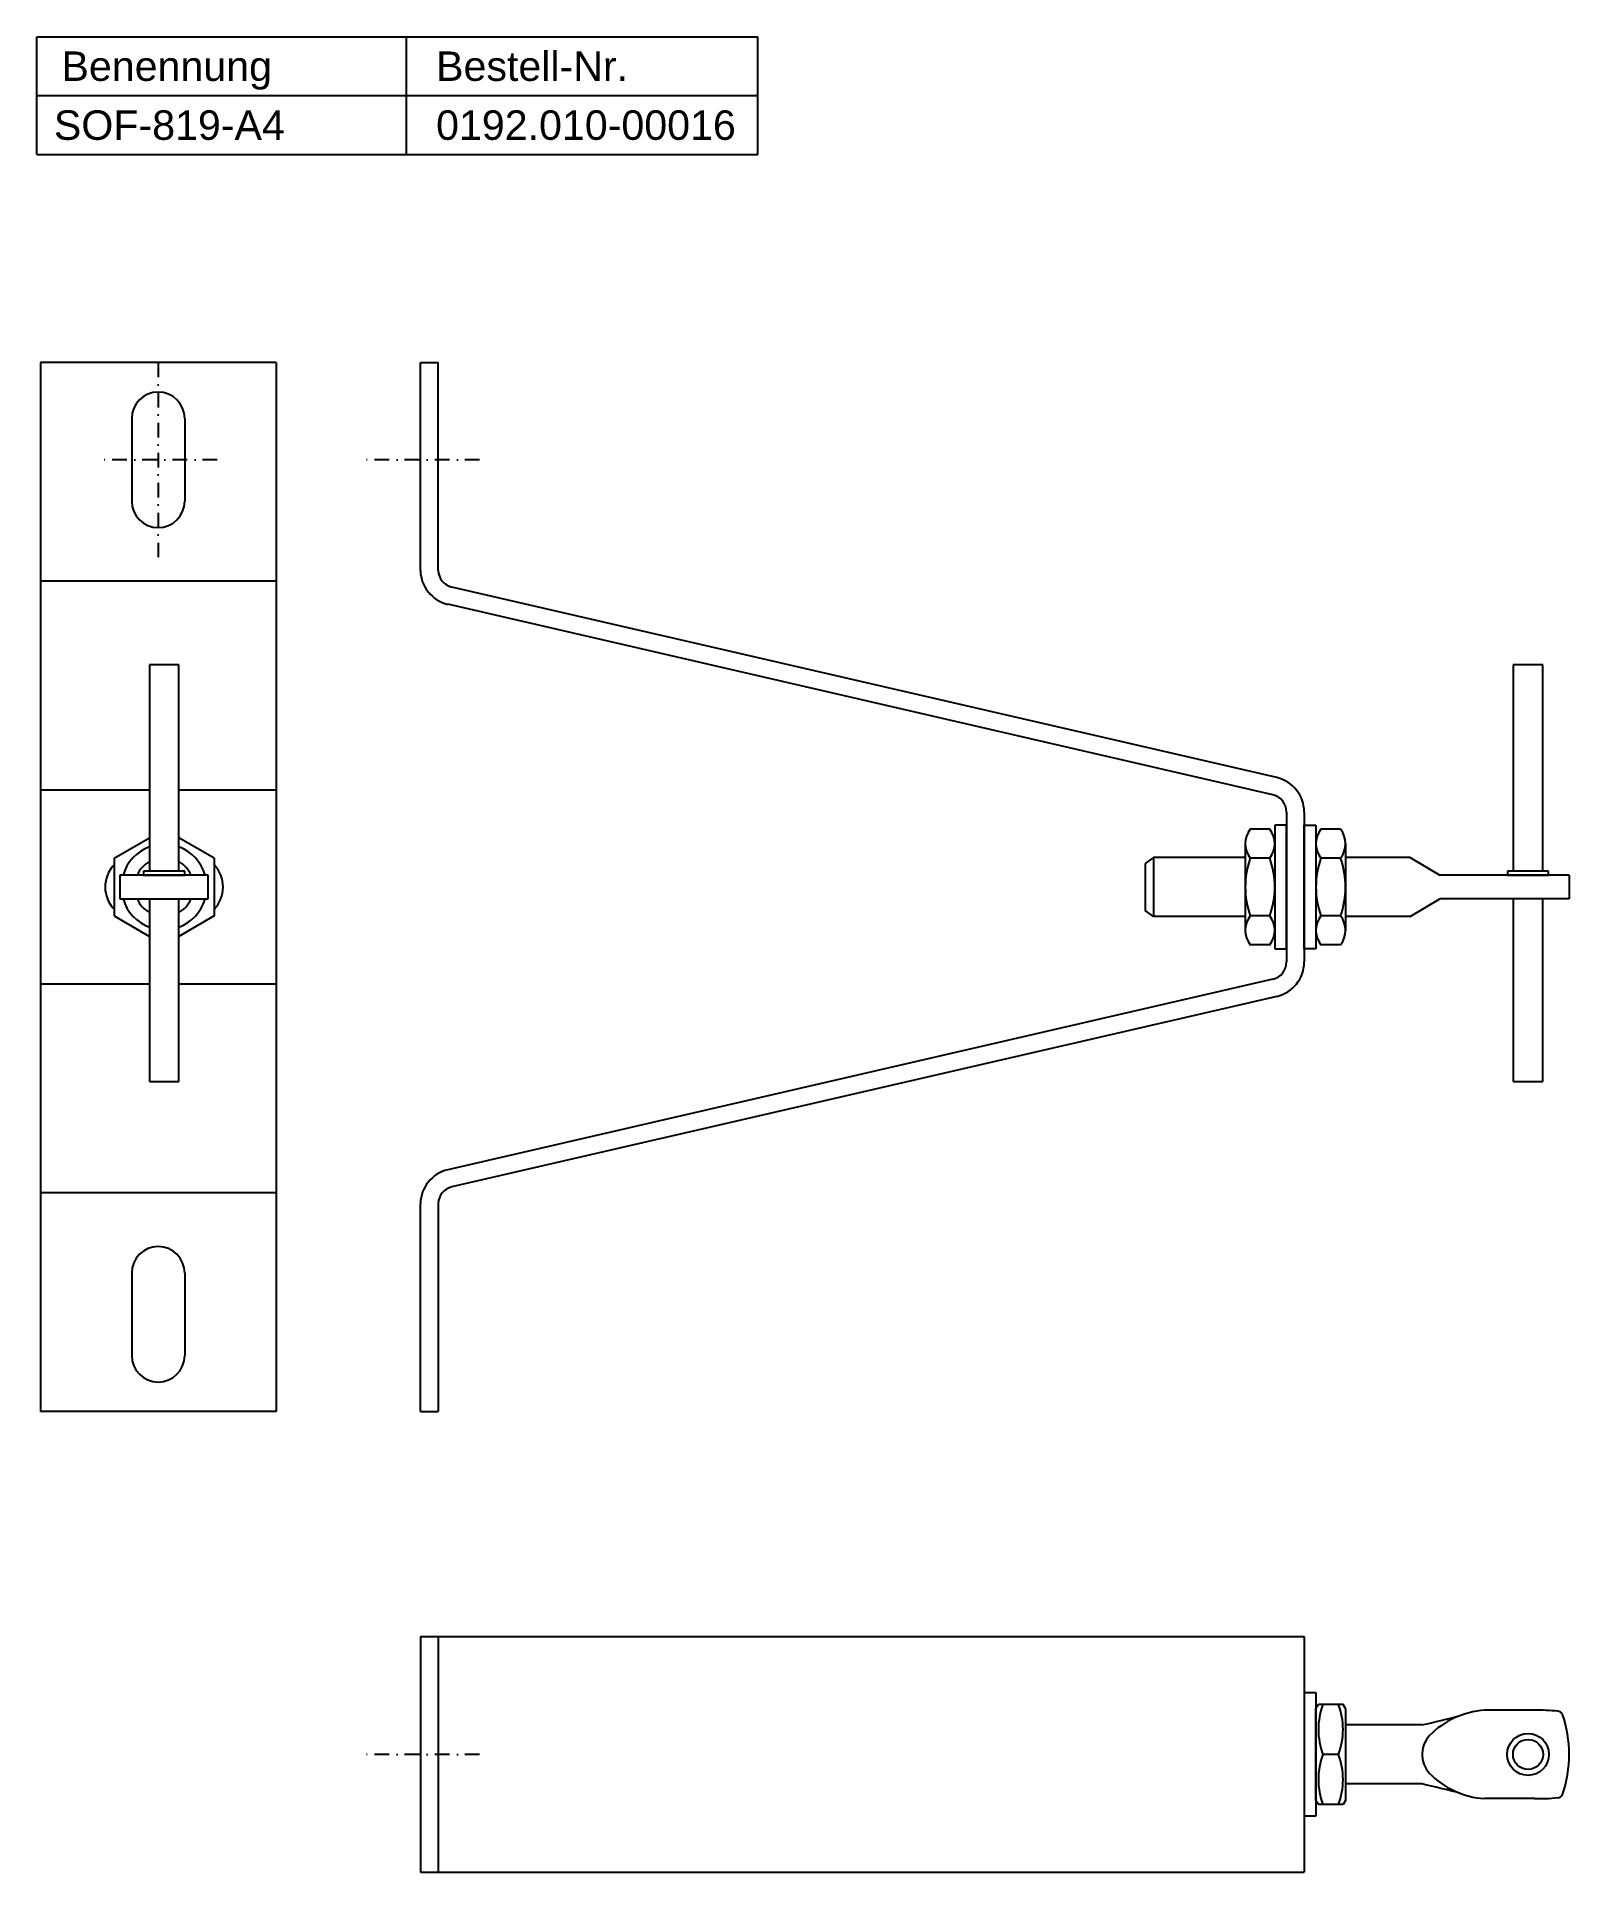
# Model space of a CAD drawing. Header units: millimetres. Extents: x 2079 to 2339, y -52 to 259.
import ezdxf

# ---------------------------------------------------------------- set-up
doc = ezdxf.new("R2010")
doc.units = ezdxf.units.MM
doc.header["$LTSCALE"] = 10
doc.linetypes.add('STRICHPUNKT2', pattern=[0.5, 0.25, -0.125, 0, -0.125])
doc.layers.add('HALFEN', color=2, linetype='Continuous')
doc.styles.add('ARIAL50', font='ARIAL.TTF', dxfattribs={"height": 5})

msp = doc.modelspace()

# ---------------------------------------------------------------- linework, layer by layer
at = {"layer": 'HALFEN'}
for p, q in [((2079.22, 259.37), (2201.61, 259.37)), ((2079.22, 239.37), (2079.22, 259.37)), ((2142.02, 239.37), (2142.02, 259.37)), ((2201.61, 239.37), (2201.61, 259.37)), ((2079.22, 249.37), (2201.61, 249.37)), ((2142.02, 249.37), (2201.61, 249.37)), ((2142.02, 249.37), (2201.61, 249.37)), ((2079.22, 239.37), (2201.61, 239.37)), ((2142.02, 239.37), (2201.61, 239.37)), ((2142.02, 239.37), (2201.61, 239.37)), ((2142.02, 239.37), (2201.61, 239.37)), ((2119.85, 204.07), (2079.85, 204.07)), ((2079.85, 204.07), (2079.85, 26.07)), ((2119.85, 204.07), (2119.85, 26.07)), ((2144.38, 168.79), (2144.38, 204.07)), ((2144.38, 204.07), (2147.38, 204.07)), ((2147.39, 168.77), (2147.38, 204.07)), ((2095.35, 194.57), (2095.35, 180.57)), ((2104.35, 194.57), (2104.35, 180.57)), ((2289.73, 133.64), (2149.7, 165.97)), ((2289.06, 130.72), (2149.02, 163.05)), ((2103.35, 152.77), (2098.35, 152.77)), ((2098.35, 152.77), (2098.35, 117.77)), ((2103.35, 117.77), (2103.35, 152.77)), ((2334.88, 152.77), (2329.88, 152.77)), ((2329.88, 152.77), (2329.88, 117.77)), ((2334.88, 117.77), (2334.88, 152.77)), ((2291.38, 127.8), (2291.38, 102.35)), ((2294.38, 127.8), (2294.38, 102.35)), ((2288.54, 124.89), (2285.23, 124.89)), ((2289.38, 125.57), (2289.38, 104.57)), ((2291.38, 125.57), (2289.38, 125.57)), ((2291.38, 104.57), (2291.38, 125.57)), ((2294.38, 104.57), (2294.38, 125.57)), ((2294.38, 125.57), (2296.38, 125.57)), ((2296.38, 125.57), (2296.38, 104.57)), ((2300.54, 124.89), (2297.23, 124.89)), ((2092.35, 119.98), (2098.35, 123.44)), ((2109.35, 119.98), (2103.35, 123.44)), ((2284.38, 122.43), (2284.38, 107.71)), ((2301.38, 122.43), (2301.38, 107.71)), ((2092.35, 119.98), (2092.35, 110.16)), ((2109.35, 119.98), (2109.35, 110.16)), ((2268.78, 120.07), (2267.38, 119.07)), ((2267.38, 119.07), (2267.38, 111.07)), ((2268.78, 120.07), (2268.78, 110.07)), ((2284.38, 120.07), (2268.78, 120.07)), ((2288.54, 119.98), (2285.23, 119.98)), ((2300.54, 119.98), (2297.23, 119.98)), ((2312.38, 120.07), (2301.38, 120.07)), ((2312.38, 120.07), (2317.38, 117.07)), ((2108.35, 117.07), (2093.35, 117.07)), ((2093.35, 117.07), (2093.35, 113.07)), ((2104.35, 117.77), (2097.35, 117.77)), ((2097.35, 117.77), (2097.35, 117.07)), ((2097.35, 117.07), (2104.35, 117.07)), ((2097.35, 117.07), (2104.35, 117.07)), ((2104.35, 117.07), (2104.35, 117.77)), ((2108.35, 113.07), (2108.35, 117.07)), ((2339.38, 117.07), (2317.38, 117.07)), ((2335.88, 117.77), (2328.88, 117.77)), ((2328.88, 117.77), (2328.88, 117.07)), ((2328.88, 117.07), (2335.88, 117.07)), ((2335.88, 117.07), (2335.88, 117.77)), ((2339.38, 117.07), (2339.38, 113.07)), ((2093.35, 113.07), (2108.35, 113.07)), ((2098.35, 113.07), (2098.35, 82.07)), ((2103.35, 82.07), (2103.35, 113.07)), ((2312.38, 110.07), (2317.38, 113.07)), ((2339.38, 113.07), (2317.38, 113.07)), ((2329.88, 113.07), (2329.88, 82.07)), ((2334.88, 82.07), (2334.88, 113.07)), ((2092.35, 110.16), (2098.35, 106.7)), ((2109.35, 110.16), (2103.35, 106.7)), ((2268.78, 110.07), (2267.38, 111.07)), ((2284.38, 110.07), (2268.78, 110.07)), ((2288.54, 110.16), (2285.23, 110.16)), ((2300.54, 110.16), (2297.23, 110.16)), ((2312.38, 110.07), (2301.38, 110.07)), ((2288.54, 105.25), (2285.23, 105.25)), ((2289.38, 104.57), (2291.38, 104.57)), ((2296.38, 104.57), (2294.38, 104.57)), ((2300.54, 105.25), (2297.23, 105.25)), ((2289.06, 99.42), (2149.02, 67.09)), ((2289.73, 96.5), (2149.7, 64.17)), ((2098.35, 82.07), (2103.35, 82.07)), ((2329.88, 82.07), (2334.88, 82.07)), ((2144.38, 26.07), (2144.38, 61.35)), ((2147.39, 61.38), (2147.38, 26.07)), ((2095.35, 49.57), (2095.35, 35.57)), ((2104.35, 49.57), (2104.35, 35.57)), ((2119.85, 26.07), (2079.85, 26.07)), ((2144.38, 26.07), (2147.38, 26.07)), ((2144.38, -12.13), (2294.38, -12.13)), ((2144.38, -12.13), (2144.38, -52.13)), ((2147.38, -12.13), (2147.38, -52.13)), ((2294.38, -12.13), (2294.38, -52.13)), ((2294.38, -21.63), (2296.38, -21.63)), ((2296.38, -21.63), (2296.38, -42.63)), ((2296.79, -23.63), (2296.38, -24.33)), ((2296.38, -39.93), (2296.38, -24.33)), ((2296.38, -24.76), (2296.38, -39.49)), ((2300.98, -23.63), (2296.79, -23.63)), ((2301.38, -24.33), (2300.98, -23.63)), ((2301.38, -24.33), (2301.38, -39.93)), ((2333.45, -24.63), (2324.98, -24.63)), ((2314.37, -27.13), (2301.38, -27.13)), ((2300.22, -32.13), (2297.55, -32.13)), ((2314.37, -37.13), (2301.38, -37.13)), ((2296.79, -40.63), (2296.38, -39.93)), ((2301.38, -39.93), (2300.98, -40.63)), ((2333.45, -39.63), (2324.98, -39.63)), ((2296.38, -42.63), (2294.38, -42.63)), ((2300.98, -40.63), (2296.79, -40.63)), ((2144.38, -52.13), (2294.38, -52.13))]:
    msp.add_line(p, q, dxfattribs=at)
at = {"layer": 'HALFEN', "color": 1, "linetype": 'STRICHPUNKT2'}
for p, q in [((2099.85, 204.07), (2099.85, 171.07)), ((2109.85, 187.57), (2089.85, 187.57)), ((2154.38, 187.57), (2134.38, 187.57)), ((2154.38, -32.13), (2134.38, -32.13))]:
    msp.add_line(p, q, dxfattribs=at)
at = {"layer": 'HALFEN', "ltscale": 20}
for p, q in [((2119.85, 166.98), (2079.85, 166.98)), ((2098.35, 131.53), (2079.85, 131.53)), ((2119.85, 131.53), (2103.35, 131.53)), ((2098.35, 98.61), (2079.85, 98.61)), ((2119.85, 98.61), (2103.35, 98.61)), ((2119.85, 63.17), (2079.85, 63.17))]:
    msp.add_line(p, q, dxfattribs=at)
at = {"layer": 'HALFEN'}
for radius in [3.55, 2.55]:
    msp.add_circle((2332.38, -32.13), radius, dxfattribs=at)
for centre, radius, start, end in [((2099.85, 194.57), 4.5, 0, 180), ((2099.85, 180.57), 4.5, 180, 0), ((2150.37, 168.89), 6, 181, 257), ((2150.36, 168.87), 2.98, 182.0258, 257.1625), ((2288.38, 127.8), 6, 0, 77), ((2288.38, 127.8), 3, 0, 77), ((2288.38, 122.43), 4, 142.1211, 217.8789), ((2285.39, 122.43), 4, 322.1211, 37.8789), ((2300.38, 122.43), 4, 142.1211, 217.8789), ((2297.39, 122.43), 4, 322.1211, 37.8789), ((2100.85, 115.07), 7.25, 110.1713, 163.9866), ((2100.85, 115.07), 7.25, 16.0134, 69.8287), ((2096.35, 115.07), 5.5, 136.6582, 223.3418), ((2096.35, 115.07), 5.5, 136.6582, 223.3418), ((2100.85, 115.07), 5, 120, 156.4218), ((2100.85, 115.07), 5, 23.5782, 60), ((2105.35, 115.07), 5.5, 316.6582, 43.3418), ((2105.35, 115.07), 5.5, 316.6582, 43.3418), ((2105.35, 115.07), 5.5, 316.6582, 43.3418), ((2299.11, 115.07), 14.73, 160.5288, 199.4712), ((2274.66, 115.07), 14.73, 340.5288, 19.4712), ((2311.11, 115.07), 14.73, 160.5288, 199.4712), ((2286.66, 115.07), 14.73, 340.5288, 19.4712), ((2100.85, 115.07), 7.25, 196.0134, 249.8287), ((2100.85, 115.07), 5, 203.5782, 240), ((2100.85, 115.07), 7.25, 290.1713, 343.9866), ((2100.85, 115.07), 5, 300, 336.4218), ((2288.38, 107.71), 4, 142.1211, 217.8789), ((2285.39, 107.71), 4, 322.1211, 37.8789), ((2300.38, 107.71), 4, 142.1211, 217.8789), ((2297.39, 107.71), 4, 322.1211, 37.8789), ((2288.38, 102.35), 3, 283, 0), ((2288.38, 102.35), 6, 283, 0), ((2150.37, 61.25), 6, 103, 179), ((2150.36, 61.27), 2.98, 102.8375, 177.9742), ((2099.85, 49.57), 4.5, 0, 180), ((2099.85, 35.57), 4.5, 180, 0), ((2309.04, -27.88), 12.25, 159.7054, 200.2946), ((2288.73, -27.88), 12.25, 339.7054, 20.2946), ((2326.01, -39.15), 14.56, 94.054, 135.5862), ((2334.11, -58), 33.38, 84.2805, 91.1293), ((2337.34, -25.78), 1, 26.8933, 84.2805), ((2272.08, 159.4), 191.26, 282.7768, 284.7602), ((2318.83, -32.13), 20.55, 340.6884, 19.3116), ((2319.1, -32.13), 4.71, 137.7744, 222.2256), ((2309.04, -36.38), 12.25, 159.7054, 200.2946), ((2288.73, -36.38), 12.25, 339.7054, 20.2946), ((2272.08, -223.66), 191.26, 75.2398, 77.2232), ((2326.01, -25.11), 14.56, 224.4138, 265.946), ((2334.11, -6.25), 33.38, 268.8707, 275.7195), ((2337.34, -38.47), 1, 275.7195, 333.1067)]:
    msp.add_arc(centre, radius, start, end, dxfattribs=at)

# ---------------------------------------------------------------- texts
at = {"layer": 'HALFEN', "style": 'ARIAL50'}
for s, p in [('Benennung', (2083.43, 251.87)), ('Bestell-Nr.', (2147.02, 251.87)), ('SOF-819-A4', (2082.14, 241.87)), ('0192.010-00016', (2147.02, 241.87))]:
    msp.add_text(s, height=5, dxfattribs=at).set_placement(p)

doc.saveas('drawing.dxf')
